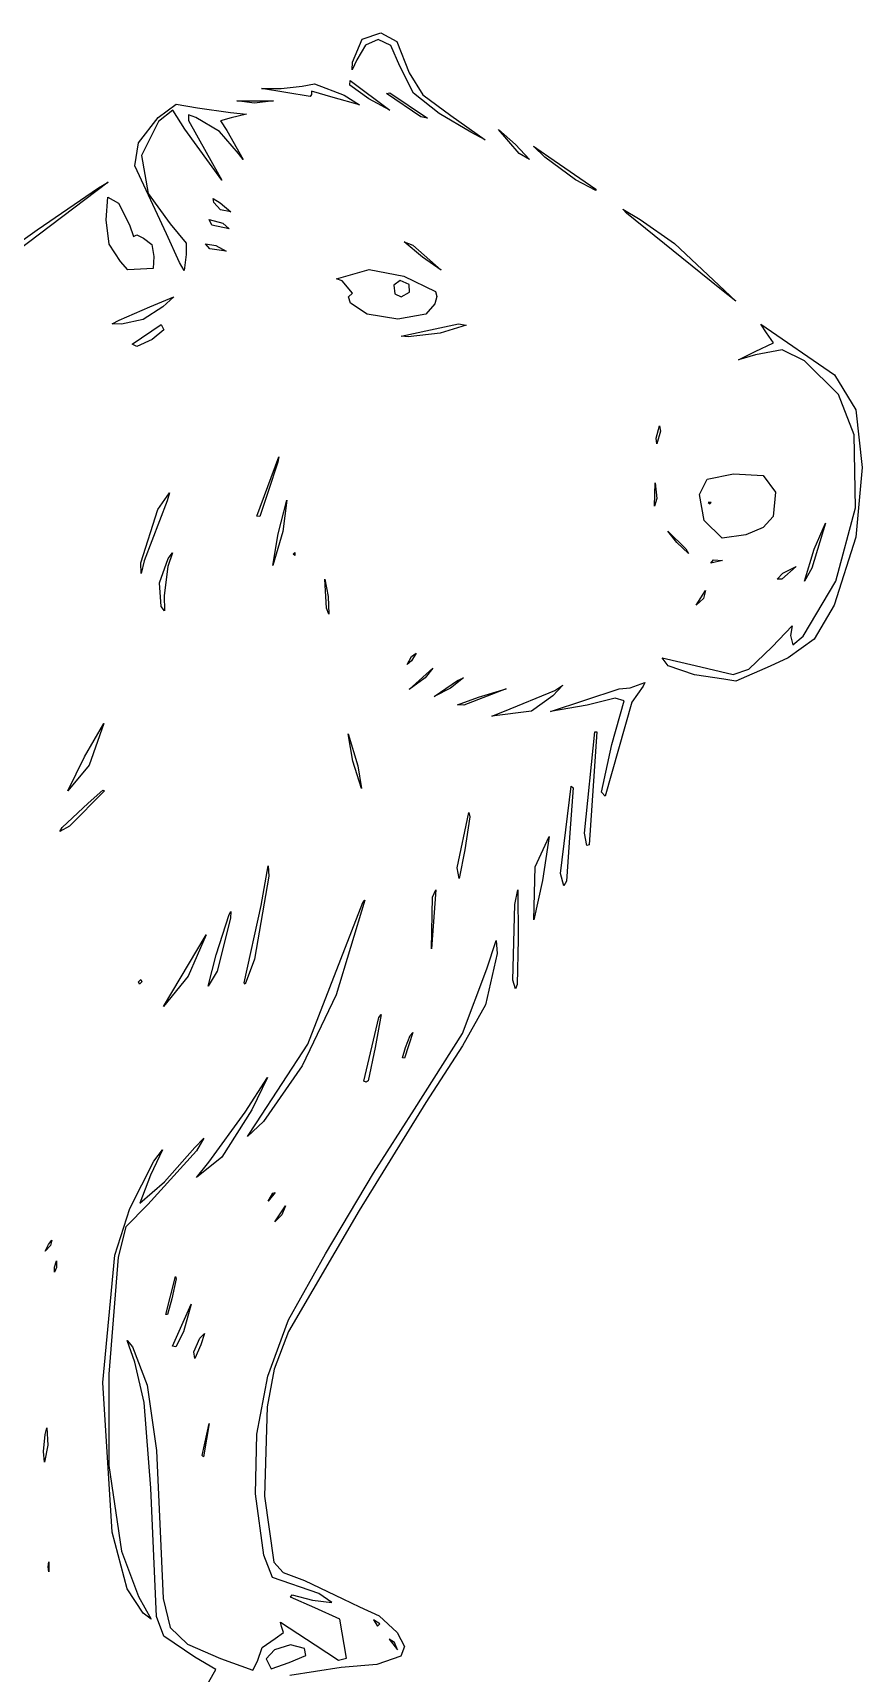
# Model space of a CAD drawing. Extents: x 6 to 289, y 8 to 203.
# Drawn here: x 74.99 to 92.99, y 149.47 to 185.09 of the extents above; entities that cross this region are included whole.
import ezdxf

# ---------------------------------------------------------------- set-up
doc = ezdxf.new("R2010")
doc.units = 0

msp = doc.modelspace()

# ---------------------------------------------------------------- linework, layer by layer
at = {"layer": 'top-bottom'}
for p, q in [((81.930573, 184.454649), (82.140304, 184.954574)), ((82.140304, 184.954574), (82.54304, 185.090738)), ((82.482853, 184.942479), (82.209372, 184.825041)), ((82.759043, 184.815803), (82.482853, 184.942479)), ((82.54304, 185.090738), (82.891944, 184.904705)), ((82.891944, 184.904705), (83.15665, 184.218225)), ((82.209372, 184.825041), (82.020609, 184.505258)), ((82.95853, 184.368934), (82.759043, 184.815803)), ((82.020609, 184.505258), (81.923486, 184.28659)), ((81.923486, 184.28659), (81.930573, 184.454649)), ((83.249296, 183.782722), (82.95853, 184.368934)), ((83.15665, 184.218225), (83.457669, 183.746272)), ((79.955583, 183.883787), (80.38106, 183.884845)), ((81.011183, 183.708577), (79.955583, 183.883787)), ((80.38106, 183.884845), (80.83821, 183.934269)), ((80.83821, 183.934269), (81.099879, 183.97915)), ((81.508955, 183.685417), (81.036485, 183.821003)), ((81.036485, 183.821003), (81.037324, 183.754427)), ((81.099879, 183.97915), (81.746025, 183.736026)), ((81.8723, 183.954619), (81.878973, 184.052894)), ((82.282352, 183.655713), (81.8723, 183.954619)), ((81.878973, 184.052894), (82.740927, 183.41042)), ((77.704804, 183.2498), (78.098719, 183.544462)), ((78.098719, 183.544462), (78.564857, 183.45984)), ((78.564857, 183.45984), (79.281464, 183.359478)), ((79.797893, 183.560262), (79.418485, 183.612773)), ((79.418485, 183.612773), (79.418485, 183.612681)), ((79.418485, 183.612681), (80.212413, 183.61127)), ((80.212413, 183.61127), (79.797893, 183.560262)), ((81.037324, 183.754427), (81.011183, 183.708577)), ((81.508952, 183.685413), (81.508955, 183.685417)), ((82.083075, 183.52578), (81.508952, 183.685413)), ((81.746025, 183.736026), (82.083075, 183.52578)), ((82.740927, 183.41042), (82.282352, 183.655713)), ((82.282352, 183.655713), (82.282352, 183.655713)), ((82.666797, 183.773618), (82.740771, 183.787976)), ((83.408112, 183.267048), (82.666797, 183.773618)), ((82.740771, 183.787976), (83.556374, 183.23594)), ((83.809326, 183.341474), (83.249296, 183.782722)), ((83.457669, 183.746272), (84.065238, 183.296701)), ((77.283352, 182.702892), (77.704804, 183.2498)), ((77.717683, 183.165932), (77.349693, 182.423449)), ((78.02661, 183.410752), (77.717683, 183.165932)), ((78.286741, 182.99517), (78.02661, 183.410752)), ((78.367203, 183.306429), (78.3672, 183.189)), ((78.3672, 183.189), (78.754136, 182.501766)), ((78.527819, 183.251311), (78.367203, 183.306429)), ((79.03959, 182.950078), (78.527819, 183.251311)), ((79.293846, 183.241262), (79.059094, 183.179748)), ((79.059094, 183.179748), (79.200783, 182.972738)), ((79.281464, 183.359478), (79.627426, 183.323372)), ((79.627426, 183.323372), (79.293846, 183.241262)), ((83.408112, 183.26702), (83.408112, 183.267048)), ((83.556374, 183.23594), (83.408112, 183.26702)), ((84.495382, 182.935071), (83.809326, 183.341474)), ((84.065238, 183.296701), (84.811058, 182.769271)), ((79.091274, 181.8944), (78.286741, 182.99517)), ((79.449357, 182.471413), (79.03959, 182.950078)), ((79.200783, 182.972738), (79.553119, 182.337478)), ((84.495383, 182.935073), (84.495382, 182.935071)), ((84.811058, 182.769271), (84.495383, 182.935073)), ((85.545732, 182.46804), (85.094745, 182.988418)), ((85.094745, 182.988418), (85.466441, 182.665835)), ((77.203656, 182.19946), (77.283352, 182.702892)), ((77.349693, 182.423449), (77.49452, 181.601312)), ((78.754136, 182.501766), (79.091274, 181.8944)), ((79.553119, 182.337478), (79.449357, 182.471413)), ((85.466441, 182.665835), (85.768105, 182.341861)), ((85.768105, 182.341861), (85.545731, 182.46804)), ((85.545731, 182.46804), (85.545732, 182.46804)), ((86.105042, 182.387716), (85.854454, 182.627304)), ((85.854454, 182.627304), (86.188051, 182.401096)), ((86.772232, 181.8973), (86.105042, 182.387716)), ((86.188051, 182.401096), (87.209421, 181.697172)), ((77.889955, 180.72245), (77.203656, 182.19946)), ((76.62316, 181.84613), (74.62725, 180.33466)), ((75.080495, 180.815577), (76.412605, 181.724856)), ((76.412605, 181.724856), (76.62316, 181.84613)), ((86.772235, 181.897275), (86.772232, 181.8973)), ((87.209421, 181.663553), (86.772235, 181.897275)), ((87.209421, 181.697172), (87.209421, 181.663553)), ((76.579734, 181.028455), (76.617101, 181.521147)), ((76.617101, 181.521147), (76.847449, 181.391353)), ((76.847449, 181.391353), (77.085418, 180.91968)), ((77.49452, 181.601312), (77.968292, 180.940896)), ((78.918889, 181.403321), (78.901391, 181.494133)), ((78.901391, 181.494133), (79.058151, 181.402083)), ((79.059492, 181.250219), (78.918889, 181.403321)), ((79.058151, 181.402083), (79.283885, 181.203131)), ((76.647774, 180.500366), (76.579734, 181.028455)), ((78.876482, 180.913091), (78.814566, 181.03744)), ((78.814566, 181.03744), (79.111477, 180.9571)), ((79.059563, 181.25022), (79.059492, 181.250219)), ((79.283885, 181.203131), (79.059563, 181.25022)), ((79.111477, 180.9571), (79.248383, 180.834305)), ((87.879876, 181.177778), (87.797528, 181.260138)), ((87.797528, 181.260138), (88.177271, 181.037736)), ((89.907006, 179.538668), (87.879876, 181.177778)), ((88.177271, 181.037736), (88.91859, 180.513654)), ((73.587731, 179.752877), (75.080495, 180.815577)), ((77.085418, 180.91968), (77.170231, 180.664203)), ((77.170231, 180.664203), (77.248069, 180.704613)), ((77.248069, 180.704613), (77.389952, 180.630481)), ((77.389952, 180.630481), (77.568517, 180.494574)), ((78.174106, 180.104688), (77.889955, 180.72245)), ((77.968292, 180.940896), (78.317774, 180.522016)), ((78.876482, 180.913084), (78.876482, 180.913091)), ((79.248383, 180.834305), (78.876482, 180.913084)), ((76.892566, 180.12233), (76.647774, 180.500366)), ((77.568517, 180.494574), (77.616082, 180.235114)), ((77.616082, 180.235114), (77.601159, 179.975657)), ((78.314176, 180.273707), (78.271472, 179.92656)), ((78.317774, 180.522016), (78.314176, 180.273707)), ((78.831976, 180.401772), (78.73783, 180.506653)), ((78.73783, 180.506653), (78.960224, 180.47025)), ((78.831975, 180.401765), (78.831976, 180.401772)), ((79.18465, 180.349593), (78.831975, 180.401765)), ((78.960224, 180.47025), (79.18465, 180.349593)), ((83.448356, 180.217065), (83.046564, 180.551377)), ((83.046564, 180.551377), (83.235152, 180.480081)), ((83.235152, 180.480081), (83.849704, 179.933802)), ((88.91859, 180.513654), (90.25296, 179.262264)), ((77.047013, 179.946376), (76.892566, 180.12233)), ((77.324084, 179.961016), (77.047013, 179.946376)), ((77.601159, 179.975657), (77.324084, 179.961016)), ((78.271472, 179.92656), (78.174024, 180.105016)), ((78.174024, 180.105016), (78.174106, 180.104688)), ((81.579556, 179.751343), (82.292776, 179.950214)), ((82.292776, 179.950214), (83.043526, 179.803829)), ((83.448357, 180.217064), (83.448356, 180.217065)), ((83.849704, 179.933802), (83.448357, 180.217064)), ((81.701366, 179.703838), (81.579556, 179.751343)), ((81.925499, 179.435272), (81.701366, 179.703838)), ((82.963347, 179.71216), (82.823527, 179.613757)), ((82.823527, 179.613757), (82.84396, 179.419929)), ((83.160331, 179.625368), (82.963347, 179.71216)), ((83.043526, 179.803829), (83.729136, 179.476621)), ((83.164116, 179.462496), (83.160331, 179.625368)), ((89.907009, 179.538661), (89.907006, 179.538668)), ((90.25296, 179.262264), (89.907009, 179.538661)), ((77.527027, 179.143445), (78.045948, 179.357496)), ((78.045948, 179.357496), (77.811764, 179.140136)), ((81.842755, 179.35789), (81.925499, 179.435272)), ((81.886799, 179.219451), (81.842755, 179.35789)), ((82.246741, 178.978729), (81.886799, 179.219451)), ((82.84396, 179.419929), (82.984767, 179.357891)), ((82.984767, 179.357891), (83.164115, 179.462496)), ((83.164115, 179.462496), (83.164116, 179.462496)), ((83.712767, 179.20511), (83.518327, 178.979609)), ((83.761944, 179.362745), (83.712767, 179.20511)), ((83.729136, 179.476621), (83.761944, 179.362745)), ((76.711583, 178.768581), (76.859841, 178.848884)), ((76.859841, 178.849091), (77.527027, 179.143445)), ((76.859841, 178.848884), (76.859841, 178.849091)), ((77.382206, 178.862761), (76.912814, 178.766817)), ((77.811764, 179.140136), (77.382206, 178.862761)), ((82.24675, 178.978729), (82.246741, 178.978729)), ((82.913932, 178.876223), (82.24675, 178.978729)), ((83.518327, 178.979609), (82.913932, 178.876223)), ((76.912814, 178.766817), (76.711583, 178.768581)), ((77.143611, 178.3324), (77.772457, 178.753369)), ((77.831202, 178.640765), (77.578631, 178.431746)), ((77.772457, 178.753369), (77.831202, 178.640765)), ((82.988061, 178.50452), (83.618996, 178.639196)), ((82.988061, 178.50446), (82.988061, 178.50452)), ((83.136326, 178.48661), (82.988061, 178.50446)), ((83.828217, 178.570592), (83.136326, 178.48661)), ((83.618996, 178.639196), (84.227321, 178.770881)), ((84.396562, 178.743012), (83.828217, 178.570592)), ((84.227321, 178.770881), (84.396562, 178.743012)), ((90.915949, 178.572409), (90.793705, 178.764849)), ((90.793705, 178.764849), (92.389935, 177.661319)), ((91.068366, 178.355571), (90.915949, 178.572409)), ((77.243947, 178.278776), (77.143611, 178.332401)), ((77.143611, 178.332401), (77.143611, 178.3324)), ((77.578631, 178.431746), (77.243947, 178.278776)), ((90.306294, 177.992904), (90.671086, 178.171026)), ((90.680999, 178.09805), (90.306294, 177.992904)), ((90.671086, 178.171026), (91.068366, 178.355571)), ((91.258676, 178.206275), (90.680999, 178.09805)), ((91.74346, 177.968016), (91.258676, 178.206275)), ((92.479301, 177.234291), (91.74346, 177.968016)), ((92.389935, 177.661319), (92.856944, 176.901709)), ((92.822869, 176.363596), (92.479301, 177.234291)), ((92.856944, 176.901709), (92.994634, 175.651319)), ((88.518187, 176.287408), (88.594394, 176.557678)), ((88.615525, 176.4405), (88.536338, 176.162736)), ((88.594394, 176.557678), (88.615525, 176.4405)), ((92.852087, 174.776023), (92.822869, 176.363596)), ((88.536338, 176.162736), (88.518169, 176.287409)), ((88.518169, 176.287409), (88.518187, 176.287408)), ((79.849797, 174.594315), (80.326194, 175.883285)), ((80.305063, 175.766749), (80.098925, 175.132396)), ((80.326194, 175.883285), (80.305063, 175.766749)), ((92.994634, 175.651319), (92.855381, 174.142394)), ((88.486807, 174.811156), (88.501165, 175.322453)), ((88.501165, 175.322453), (88.538245, 174.978975)), ((89.463071, 175.063689), (89.628142, 175.399971)), ((89.628142, 175.399971), (90.196861, 175.513677)), ((90.196861, 175.513677), (90.84771, 175.481716)), ((90.84771, 175.481716), (91.10908, 175.119069)), ((77.903309, 174.925294), (77.404165, 173.627674)), ((77.701133, 174.737027), (77.951553, 175.10074)), ((77.951553, 175.10074), (77.903309, 174.925294)), ((80.098925, 175.132396), (79.915341, 174.587698)), ((80.315048, 174.214315), (80.504906, 174.939155)), ((80.504906, 174.939155), (80.416034, 174.261813)), ((88.538245, 174.978975), (88.486814, 174.811155)), ((89.563766, 174.500548), (89.463071, 175.063689)), ((89.717497, 174.893527), (89.651595, 174.893527)), ((89.651595, 174.893527), (89.684544, 174.860578)), ((89.684544, 174.860578), (89.717493, 174.893527)), ((89.717493, 174.893527), (89.717497, 174.893527)), ((91.10908, 175.119069), (91.06084, 174.589889)), ((77.333388, 173.582777), (77.701133, 174.737027)), ((79.849801, 174.594319), (79.849797, 174.594315)), ((79.915341, 174.587698), (79.849801, 174.594319)), ((88.486814, 174.811155), (88.486807, 174.811156)), ((91.06084, 174.589889), (90.845942, 174.350209)), ((92.423346, 173.185886), (92.852087, 174.776023)), ((80.416034, 174.261813), (80.200187, 173.526209)), ((80.200187, 173.526209), (80.315048, 174.214315)), ((80.315048, 174.214315), (80.315048, 174.214315)), ((88.967938, 174.020418), (88.775223, 174.267524)), ((88.775223, 174.267524), (89.162353, 173.88451)), ((89.952563, 174.117633), (89.563766, 174.500548)), ((90.468001, 174.188454), (89.952562, 174.117623)), ((90.845942, 174.350209), (90.468001, 174.188454)), ((92.196036, 174.446188), (91.903587, 173.467017)), ((91.9499, 173.878425), (92.196036, 174.446188)), ((88.967938, 174.020417), (88.967938, 174.020418)), ((89.220221, 173.78397), (88.967938, 174.020417)), ((89.162353, 173.88451), (89.220221, 173.78397)), ((89.952562, 174.117623), (89.952563, 174.117633)), ((91.739151, 173.180262), (91.9499, 173.878425)), ((91.9499, 173.878425), (91.9499, 173.878425)), ((92.855381, 174.142394), (92.389576, 172.665059)), ((77.333451, 173.582783), (77.333388, 173.582777)), ((77.337508, 173.353242), (77.333451, 173.582783)), ((77.404165, 173.627674), (77.337508, 173.353242)), ((77.737715, 173.148369), (77.926575, 173.677341)), ((77.916108, 173.501517), (77.83993, 172.871394)), ((78.019609, 173.79804), (77.916108, 173.501517)), ((77.926575, 173.677341), (78.019609, 173.79804)), ((80.640478, 173.773312), (80.673427, 173.806262)), ((80.673427, 173.740367), (80.640478, 173.773316)), ((80.640478, 173.773316), (80.640478, 173.773312)), ((80.673427, 173.806262), (80.673427, 173.740367)), ((89.709588, 173.57509), (89.763002, 173.644584)), ((89.960049, 173.631037), (89.709588, 173.575115)), ((89.709588, 173.575115), (89.709588, 173.57509)), ((89.763002, 173.644584), (89.960049, 173.631037)), ((91.562575, 173.505162), (91.248113, 173.229678)), ((91.269788, 173.357772), (91.562575, 173.505162)), ((91.903587, 173.467017), (91.739151, 173.180262)), ((77.7759, 172.633401), (77.737715, 173.148369)), ((81.36304, 172.594522), (81.326185, 173.22969)), ((81.326185, 173.22969), (81.399436, 172.850857)), ((91.15, 173.23), (91.269788, 173.357772)), ((91.248113, 173.229678), (91.15, 173.23)), ((91.715154, 171.986213), (92.423346, 173.185886)), ((77.83993, 172.871394), (77.847162, 172.537801)), ((81.399436, 172.850857), (81.410568, 172.465604)), ((89.3881, 172.666068), (89.595635, 172.982576)), ((89.551132, 172.809602), (89.388114, 172.666068)), ((89.595635, 172.982576), (89.551132, 172.809602)), ((77.775908, 172.633397), (77.7759, 172.633401)), ((77.847162, 172.537801), (77.775908, 172.633397)), ((81.363079, 172.594522), (81.36304, 172.594522)), ((81.410568, 172.465604), (81.363079, 172.594522)), ((89.388114, 172.666068), (89.3881, 172.666068)), ((92.389576, 172.665059), (91.948411, 171.923108)), ((91.042221, 171.757847), (91.471783, 172.216552)), ((91.471783, 172.216552), (91.438692, 172.006516)), ((90.532979, 171.274666), (91.042221, 171.757847)), ((91.948411, 171.923108), (91.389601, 171.522359)), ((91.438692, 172.006516), (91.486037, 171.799645)), ((91.486037, 171.799645), (91.715154, 171.986213)), ((83.113861, 171.376396), (83.210508, 171.54937)), ((83.210508, 171.450529), (83.113861, 171.376396)), ((83.113861, 171.376396), (83.113861, 171.376396)), ((83.210508, 171.54937), (83.307151, 171.623503)), ((83.307151, 171.623503), (83.210508, 171.450529)), ((88.778856, 171.345055), (88.650533, 171.520181)), ((88.650533, 171.520181), (89.364607, 171.349172)), ((89.355481, 171.146639), (88.778856, 171.345055)), ((89.364607, 171.349172), (90.193644, 171.154383)), ((90.999546, 171.334459), (90.252915, 171.012317)), ((91.389601, 171.522359), (90.999546, 171.334459)), ((83.161031, 170.832889), (83.674628, 171.297235)), ((83.508668, 171.087195), (83.161031, 170.832889)), ((83.674628, 171.297235), (83.508668, 171.087195)), ((83.704664, 170.677928), (84.211231, 171.027773)), ((84.340496, 171.081905), (84.053324, 170.859311)), ((84.211231, 171.027773), (84.340496, 171.081905)), ((87.957603, 170.86899), (88.276196, 170.979822)), ((88.276196, 170.979822), (88.237764, 170.905785)), ((89.991961, 171.058261), (89.355481, 171.146639)), ((89.991909, 171.058252), (89.991961, 171.058261)), ((90.252915, 171.012317), (89.991909, 171.058252)), ((90.193644, 171.154383), (90.532979, 171.274666)), ((83.161031, 170.832889), (83.161031, 170.832889)), ((84.053324, 170.859311), (83.704664, 170.677927)), ((83.704664, 170.677927), (83.704664, 170.677928)), ((84.209557, 170.498569), (84.66184, 170.662724)), ((85.267879, 170.842785), (84.347138, 170.48998)), ((84.66184, 170.662724), (85.267879, 170.842785)), ((84.66184, 170.662724), (84.66184, 170.662724)), ((85.229909, 170.35862), (86.323989, 170.813117)), ((86.279447, 170.695741), (85.812547, 170.360564)), ((86.225313, 170.350881), (87.719743, 170.846483)), ((86.496959, 170.923635), (86.279447, 170.695741)), ((86.323989, 170.813117), (86.496959, 170.923635)), ((87.630524, 170.639848), (87.023012, 170.489004)), ((87.823668, 170.585633), (87.630524, 170.639848)), ((87.719743, 170.846483), (87.957603, 170.86899)), ((88.237764, 170.905785), (87.994711, 170.557513)), ((84.347138, 170.48998), (84.209557, 170.498569)), ((85.812547, 170.360564), (84.950639, 170.253606)), ((84.95064, 170.253605), (85.229909, 170.35862)), ((87.023012, 170.489004), (86.225313, 170.350881)), ((87.558722, 169.634797), (87.823668, 170.585633)), ((87.994711, 170.557513), (87.706598, 169.537845)), ((76.11164, 169.370043), (76.527035, 170.094174)), ((76.527035, 170.094174), (76.20986, 169.187527)), ((84.950639, 170.253606), (84.95064, 170.253605)), ((86.966163, 167.708843), (87.188331, 169.909823)), ((87.232114, 169.914338), (87.066891, 167.459758)), ((87.188331, 169.909823), (87.232114, 169.914338)), ((81.93754, 169.275979), (81.830652, 169.869032)), ((81.830652, 169.869032), (82.047151, 169.177138)), ((87.33444, 168.602167), (87.558722, 169.634797)), ((75.748216, 168.633505), (76.11164, 169.370043)), ((76.11164, 169.370043), (76.11164, 169.370043)), ((82.124773, 168.682929), (81.937539, 169.275979)), ((81.937539, 169.275979), (81.93754, 169.275979)), ((87.706598, 169.537845), (87.414142, 168.517695)), ((76.20986, 169.187527), (75.748216, 168.633505)), ((82.047151, 169.177138), (82.124773, 168.682929)), ((76.539525, 168.633503), (75.785969, 167.862456)), ((76.188836, 168.364105), (76.504678, 168.647719)), ((76.504678, 168.647719), (76.539525, 168.633503)), ((86.444413, 166.835338), (86.676921, 168.732178)), ((86.718048, 168.695097), (86.644642, 167.71903)), ((86.676921, 168.732178), (86.718048, 168.695097)), ((87.334461, 168.602167), (87.33444, 168.602167)), ((87.414142, 168.517695), (87.334461, 168.602167)), ((75.62574, 167.83283), (76.188836, 168.364105)), ((84.200123, 166.955967), (84.456126, 168.163837)), ((84.456126, 168.163837), (84.477257, 168.064996)), ((75.785969, 167.862456), (75.572693, 167.748173)), ((75.572693, 167.748173), (75.625741, 167.832858)), ((75.625741, 167.832858), (75.62574, 167.83283)), ((84.477257, 168.064996), (84.366333, 167.348389)), ((85.89673, 166.977733), (86.198129, 167.637352)), ((86.198129, 167.637352), (86.05681, 166.681206)), ((86.644642, 167.71903), (86.57155, 166.66883)), ((86.966173, 167.709048), (86.966163, 167.708843)), ((87.015597, 167.447446), (86.966173, 167.709048)), ((87.066891, 167.459758), (87.015597, 167.447446)), ((84.366333, 167.348389), (84.246422, 166.7256)), ((80.111068, 166.78006), (79.802861, 164.97256)), ((79.944829, 166.137583), (80.098989, 167.000309)), ((80.098989, 167.000309), (80.111068, 166.78006)), ((84.200122, 166.955963), (84.200123, 166.955967)), ((84.246422, 166.7256), (84.200122, 166.955963)), ((85.864663, 165.832733), (85.89673, 166.977733)), ((86.444402, 166.835316), (86.444413, 166.835338)), ((86.520089, 166.567003), (86.444402, 166.835316)), ((83.739898, 166.483517), (83.642652, 165.202437)), ((83.665216, 166.320467), (83.739898, 166.483517)), ((85.45445, 166.162302), (85.521213, 166.483537)), ((85.521213, 166.483537), (85.527104, 165.408627)), ((86.05681, 166.681206), (85.864656, 165.832731)), ((86.57155, 166.66883), (86.520089, 166.567003)), ((79.24862, 165.946653), (79.287591, 166.008017)), ((79.287591, 166.008017), (79.277238, 165.865769)), ((79.575433, 164.462033), (79.944829, 166.137583)), ((80.954578, 163.129896), (82.150723, 166.206609)), ((82.196422, 166.253835), (81.570017, 164.197815)), ((82.150723, 166.206609), (82.196422, 166.253835)), ((83.642673, 165.202437), (83.665216, 166.320467)), ((85.409813, 164.519042), (85.45445, 166.162302)), ((78.967013, 165.070267), (79.24862, 165.946653)), ((79.277238, 165.865769), (78.992187, 164.712859)), ((85.864656, 165.832731), (85.864663, 165.832733)), ((77.825413, 163.945957), (78.748256, 165.500927)), ((78.748256, 165.500927), (78.363006, 164.606327)), ((84.845759, 164.764717), (85.044851, 165.377782)), ((85.044851, 165.377782), (85.066502, 165.100441)), ((85.527104, 165.408627), (85.501307, 164.423296)), ((78.793185, 164.39254), (78.967034, 165.070268)), ((78.967034, 165.070268), (78.967013, 165.070267)), ((79.802861, 164.97256), (79.599333, 164.432557)), ((83.642652, 165.202437), (83.642673, 165.202437)), ((85.066502, 165.100441), (84.813997, 163.981858)), ((78.363006, 164.606327), (77.825413, 163.945957)), ((78.992187, 164.712859), (78.793185, 164.39254)), ((84.314151, 163.363869), (84.845759, 164.764717)), ((77.279673, 164.481965), (77.332011, 164.531389)), ((77.301439, 164.432548), (77.279673, 164.481965)), ((77.279673, 164.481965), (77.279673, 164.481965)), ((77.353777, 164.481965), (77.301439, 164.432548)), ((77.332011, 164.531389), (77.353777, 164.481965)), ((79.57545, 164.462049), (79.575433, 164.462033)), ((79.599333, 164.432557), (79.57545, 164.462049)), ((85.409834, 164.519043), (85.409813, 164.519042)), ((85.463542, 164.334247), (85.409834, 164.519043)), ((85.501307, 164.423296), (85.463542, 164.334247)), ((77.825413, 163.945957), (77.825413, 163.945957)), ((81.570017, 164.197815), (80.835091, 162.661869)), ((84.813997, 163.981858), (84.314907, 163.092501)), ((82.172413, 162.328549), (82.501473, 163.707499)), ((82.547659, 163.777437), (82.41959, 163.05737)), ((82.501473, 163.707499), (82.547659, 163.777437)), ((83.236026, 163.385462), (83.055468, 162.828847)), ((83.07945, 163.055093), (83.179455, 163.315305)), ((83.179455, 163.315305), (83.236026, 163.385462)), ((83.275538, 161.719067), (84.314151, 163.363869)), ((79.844813, 161.420269), (80.954578, 163.129896)), ((82.41959, 163.05737), (82.271254, 162.3326)), ((83.012613, 162.835165), (83.07945, 163.055093)), ((83.012627, 162.835161), (83.012613, 162.835165)), ((83.055468, 162.828847), (83.012627, 162.835161)), ((84.314907, 163.092501), (83.520672, 161.863641)), ((80.835091, 162.661869), (79.997157, 161.454385)), ((79.596623, 161.653593), (80.078809, 162.406465)), ((80.078809, 162.406465), (79.744867, 161.702216)), ((82.172413, 162.328543), (82.172413, 162.328549)), ((82.221833, 162.307623), (82.172413, 162.328543)), ((82.271254, 162.3326), (82.221833, 162.307623)), ((83.520672, 161.863641), (82.072662, 159.516131)), ((82.382088, 160.331307), (83.275538, 161.719067)), ((78.809923, 160.566333), (79.596623, 161.653593)), ((79.744867, 161.702216), (79.094149, 160.676726)), ((79.997157, 161.454385), (79.649535, 161.124766)), ((79.649535, 161.124766), (79.844817, 161.420272)), ((79.844817, 161.420272), (79.844813, 161.420269)), ((78.508085, 160.885467), (78.700019, 161.091676)), ((78.700019, 161.091676), (78.539236, 160.814753)), ((78.539236, 160.814753), (77.482236, 159.650623)), ((77.802985, 160.832506), (77.545385, 160.28612)), ((77.614586, 160.591011), (77.802985, 160.832506)), ((77.848657, 160.142984), (78.508085, 160.885467)), ((79.094149, 160.676726), (78.538105, 160.233687)), ((77.093285, 159.562397), (77.614586, 160.591011)), ((78.538105, 160.233687), (78.809923, 160.566331)), ((78.809923, 160.566331), (78.809923, 160.566333)), ((81.340938, 158.576857), (82.382088, 160.331307)), ((77.545385, 160.28612), (77.308762, 159.679162)), ((77.308762, 159.679162), (77.848657, 160.142984)), ((77.482236, 159.650623), (77.006876, 159.161868)), ((80.097513, 159.719898), (80.19839, 159.892872)), ((80.097514, 159.719884), (80.097513, 159.719898)), ((80.249462, 159.910687), (80.097514, 159.719884)), ((80.19839, 159.892872), (80.249462, 159.910687)), ((80.245033, 159.274746), (80.475075, 159.623)), ((80.475075, 159.623), (80.390426, 159.422711)), ((76.76741, 158.551641), (77.093285, 159.562397)), ((80.390426, 159.422711), (80.245032, 159.274746)), ((80.245032, 159.274746), (80.245033, 159.274746)), ((82.072662, 159.516131), (80.535793, 156.893238)), ((75.325207, 158.776921), (75.39688, 158.872851)), ((75.39688, 158.872851), (75.368658, 158.760883)), ((77.006876, 159.161868), (76.83875, 158.501503)), ((75.368658, 158.760883), (75.253526, 158.638092)), ((75.253526, 158.638092), (75.253533, 158.638093)), ((75.253533, 158.638093), (75.325207, 158.776921)), ((76.504926, 155.784061), (76.76741, 158.551641)), ((80.54024, 157.143637), (81.340938, 158.576857)), ((75.458155, 158.180958), (75.454557, 158.289236)), ((75.454557, 158.289236), (75.454691, 158.289236)), ((75.454691, 158.289236), (75.500633, 158.428064)), ((75.500633, 158.279799), (75.458155, 158.180958)), ((75.500633, 158.428064), (75.500633, 158.279799)), ((76.83875, 158.501503), (76.636807, 155.964727)), ((77.872851, 157.26105), (78.081385, 158.082135)), ((78.102058, 158.032718), (78.003111, 157.597497)), ((78.081385, 158.082135), (78.102058, 158.032718)), ((78.003111, 157.597497), (77.913812, 157.259023)), ((78.021161, 156.574464), (78.423634, 157.484706)), ((78.423634, 157.484706), (78.255391, 156.88369)), ((77.87288, 157.26105), (77.872851, 157.26105)), ((77.913812, 157.259023), (77.87288, 157.26105)), ((80.089995, 155.919254), (80.54024, 157.143637)), ((78.255391, 156.88369), (78.088761, 156.556452)), ((78.482621, 156.448298), (78.613734, 156.744578)), ((78.613734, 156.744578), (78.715284, 156.846128)), ((78.715284, 156.846128), (78.633457, 156.599272)), ((80.535793, 156.893238), (80.227685, 156.075357)), ((77.204329, 156.224103), (77.036548, 156.698846)), ((77.036548, 156.698846), (77.153836, 156.555202)), ((77.153836, 156.555202), (77.466803, 155.723812)), ((78.021161, 156.574463), (78.021161, 156.574464)), ((78.088761, 156.556452), (78.021161, 156.574463)), ((78.502861, 156.305089), (78.48262, 156.448298)), ((78.48262, 156.448298), (78.482621, 156.448298)), ((78.633457, 156.599272), (78.502861, 156.305089)), ((77.407927, 155.352474), (77.204329, 156.224103)), ((80.227685, 156.075357), (80.072122, 155.258011)), ((76.712299, 152.534601), (76.504926, 155.784061)), ((76.636807, 155.964727), (76.634178, 153.980183)), ((77.466803, 155.723812), (77.674284, 154.306952)), ((79.850461, 154.660595), (80.089995, 155.919254)), ((77.55125, 153.486473), (77.407927, 155.352474)), ((80.072122, 155.258011), (80.015192, 153.315259)), ((75.222211, 154.283621), (75.253608, 154.654284)), ((75.253608, 154.654284), (75.290685, 154.795762)), ((75.290685, 154.795762), (75.311464, 154.425106)), ((78.663691, 154.201011), (78.813103, 154.894489)), ((78.813103, 154.894489), (78.695621, 154.168629)), ((79.821563, 153.366945), (79.850461, 154.660595)), ((75.242969, 154.054327), (75.22219, 154.283621)), ((75.22219, 154.283621), (75.222211, 154.283621)), ((75.311464, 154.425106), (75.242969, 154.054327)), ((77.674284, 154.306952), (77.768176, 152.226232)), ((76.634178, 153.980183), (76.913261, 152.120196)), ((78.695621, 154.168629), (78.663659, 154.201014)), ((78.663659, 154.201014), (78.663691, 154.201011)), ((77.669684, 150.705333), (77.55125, 153.486473)), ((80.003225, 152.037587), (79.821563, 153.366945)), ((80.015192, 153.315259), (80.218528, 151.883811)), ((77.031735, 151.303181), (76.712299, 152.534601)), ((76.913261, 152.120196), (77.277728, 151.138473)), ((77.768176, 152.226232), (77.819556, 151.091102)), ((75.316538, 151.780957), (75.337952, 151.892149)), ((75.337952, 151.669758), (75.316538, 151.780957)), ((75.316538, 151.780957), (75.316538, 151.780957)), ((75.337952, 151.892149), (75.337952, 151.669758)), ((80.190553, 151.547439), (80.003225, 152.037587)), ((80.218528, 151.883811), (80.423641, 151.658464)), ((81.196423, 151.202836), (80.190553, 151.547439)), ((80.423641, 151.658464), (80.887534, 151.481927)), ((80.887534, 151.481927), (81.716631, 151.083074)), ((77.38296, 150.771899), (77.031735, 151.303181)), ((77.277728, 151.138473), (77.559597, 150.644261)), ((77.819556, 151.091102), (77.970516, 150.460502)), ((80.584454, 151.122163), (80.617698, 151.171515)), ((81.111482, 150.888776), (80.584454, 151.122163)), ((80.617698, 151.171515), (81.057129, 151.059693)), ((81.057129, 151.059693), (81.475662, 151.005726)), ((81.475662, 151.005726), (81.196423, 151.202836)), ((81.716631, 151.083074), (82.080023, 150.909822)), ((77.382962, 150.771892), (77.38296, 150.771899)), ((77.559597, 150.644261), (77.382962, 150.771892)), ((77.828417, 150.274948), (77.669684, 150.705333)), ((81.651832, 150.646683), (81.111482, 150.888776)), ((82.080023, 150.909822), (82.509297, 150.719984)), ((82.509297, 150.719984), (82.899803, 150.356745)), ((77.970516, 150.460502), (78.343001, 150.104611)), ((80.246527, 150.225344), (80.429247, 150.351981)), ((80.384265, 150.485792), (80.361511, 150.57999)), ((80.361511, 150.57999), (81.119216, 150.088773)), ((80.429247, 150.351981), (80.384265, 150.485792)), ((81.799313, 149.800526), (81.651832, 150.646683)), ((82.51861, 150.542534), (82.38682, 150.627818)), ((82.38682, 150.627818), (82.472107, 150.496028)), ((82.472107, 150.496028), (82.518611, 150.542534)), ((82.518611, 150.542534), (82.51861, 150.542534)), ((82.899803, 150.356745), (83.054041, 150.052796)), ((78.502964, 149.819496), (77.828417, 150.274948)), ((78.343001, 150.104611), (79.058956, 149.793612)), ((79.861989, 149.731227), (79.964133, 150.031383)), ((79.964133, 150.031383), (80.246527, 150.225344)), ((80.232302, 149.979818), (80.055732, 149.78365)), ((80.582654, 150.088672), (80.232302, 149.979818)), ((80.885143, 150.00662), (80.582654, 150.088672)), ((80.914176, 149.856383), (80.885143, 150.00662)), ((81.119216, 150.088773), (81.625455, 149.75518)), ((82.837965, 150.135172), (82.727359, 150.207985)), ((82.727359, 150.207985), (82.903896, 149.975265)), ((82.837966, 150.135172), (82.837965, 150.135172)), ((82.903896, 149.975265), (82.837966, 150.135172)), ((83.054041, 150.052796), (82.975576, 149.843546)), ((78.96011, 149.55437), (78.502964, 149.819496)), ((79.058956, 149.793612), (79.765325, 149.539234)), ((79.765325, 149.539234), (79.861989, 149.731227)), ((80.055732, 149.78365), (80.15917, 149.569377)), ((80.15917, 149.569377), (80.553582, 149.701908)), ((80.553582, 149.701908), (80.553585, 149.701909)), ((80.553585, 149.701909), (80.914176, 149.856383)), ((81.625455, 149.75518), (81.799313, 149.800526)), ((82.456068, 149.661592), (81.678455, 149.59179)), ((82.975576, 149.843546), (82.456068, 149.661592)), ((78.653893, 149.014572), (78.96011, 149.55437)), ((81.678455, 149.59179), (80.566475, 149.423441))]:
    msp.add_line(p, q, dxfattribs=at)

doc.saveas('drawing.dxf')
